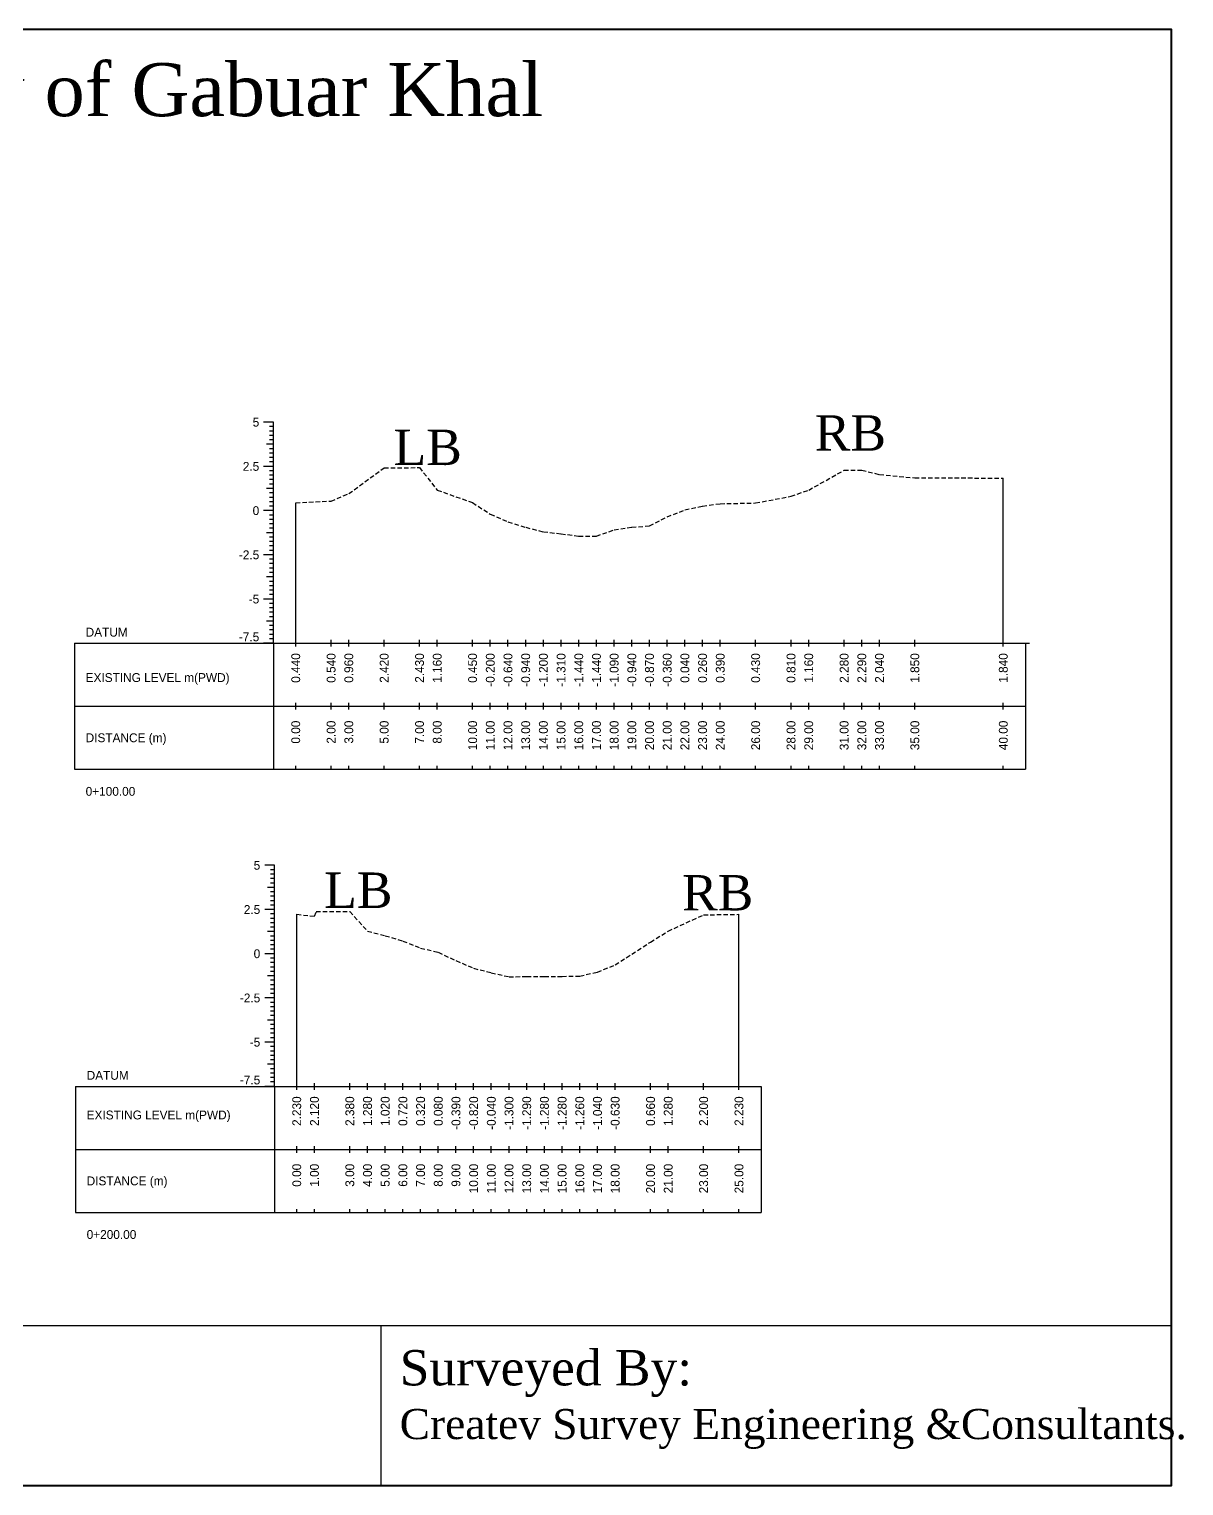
# Model space of a CAD drawing. Header units: inches. Extents: x 2552 to 3818, y -1499 to -1059.
# Drawn here: x 2638 to 2703.3, y -1141.6 to -1059.2 of the extents above; entities that cross this region are included whole.
import ezdxf
from ezdxf.enums import TextEntityAlignment as Align

# ---------------------------------------------------------------- set-up
doc = ezdxf.new("R2010")
doc.units = ezdxf.units.IN
doc.header["$MEASUREMENT"] = 0
doc.linetypes.add('HIDDEN', pattern=[0.375, 0.25, -0.125])
doc.layers.add('CS_Drawing', color=7, linetype='Continuous')
doc.layers.add('GL', color=3, linetype='HIDDEN')
doc.styles.add('romans', font='romans.shx')

msp = doc.modelspace()

# ---------------------------------------------------------------- linework, layer by layer
at = {"color": 4, "lineweight": 40}
msp.add_lwpolyline([(2552.235, -1059.239), (2702.575, -1059.239), (2702.575, -1141.608), (2552.235, -1141.608)], close=True, dxfattribs=at)
for points in [[(2702.575, -1059.239), (2702.575, -1141.608)], [(2552.235, -1132.531), (2702.575, -1132.531)], [(2657.884, -1132.531), (2657.884, -1141.608)]]:
    msp.add_lwpolyline(points)
at = {"layer": 'CS_Drawing'}
for p, q in [((2651.829, -1081.463), (2651.267, -1081.463)), ((2651.829, -1081.463), (2651.436, -1081.463)), ((2651.829, -1081.463), (2651.604, -1081.463)), ((2651.829, -1093.963), (2651.829, -1081.463)), ((2651.829, -1081.713), (2651.604, -1081.713)), ((2651.829, -1081.963), (2651.604, -1081.963)), ((2651.829, -1082.213), (2651.604, -1082.213)), ((2651.829, -1082.713), (2651.436, -1082.713)), ((2651.829, -1082.463), (2651.604, -1082.463)), ((2651.829, -1082.713), (2651.604, -1082.713)), ((2651.829, -1082.963), (2651.604, -1082.963)), ((2651.829, -1083.963), (2651.267, -1083.963)), ((2651.829, -1083.963), (2651.436, -1083.963)), ((2651.829, -1083.213), (2651.604, -1083.213)), ((2651.829, -1083.463), (2651.604, -1083.463)), ((2651.829, -1083.713), (2651.604, -1083.713)), ((2651.829, -1083.963), (2651.604, -1083.963)), ((2651.829, -1084.213), (2651.604, -1084.213)), ((2651.829, -1084.463), (2651.604, -1084.463)), ((2651.829, -1084.713), (2651.604, -1084.713)), ((2693.079, -1093.963), (2693.079, -1084.623)), ((2651.829, -1085.213), (2651.436, -1085.213)), ((2651.829, -1084.963), (2651.604, -1084.963)), ((2651.829, -1085.213), (2651.604, -1085.213)), ((2651.829, -1085.463), (2651.604, -1085.463)), ((2651.829, -1085.713), (2651.604, -1085.713)), ((2651.829, -1085.963), (2651.604, -1085.963)), ((2651.829, -1086.213), (2651.604, -1086.213)), ((2653.079, -1093.963), (2653.079, -1086.023)), ((2651.829, -1086.463), (2651.267, -1086.463)), ((2651.829, -1086.463), (2651.436, -1086.463)), ((2651.829, -1086.463), (2651.604, -1086.463)), ((2651.829, -1086.713), (2651.604, -1086.713)), ((2651.829, -1086.963), (2651.604, -1086.963)), ((2651.829, -1087.213), (2651.604, -1087.213)), ((2651.829, -1087.713), (2651.436, -1087.713)), ((2651.829, -1087.463), (2651.604, -1087.463)), ((2651.829, -1087.713), (2651.604, -1087.713)), ((2651.829, -1087.963), (2651.604, -1087.963)), ((2651.829, -1088.213), (2651.604, -1088.213)), ((2651.829, -1088.463), (2651.604, -1088.463)), ((2651.829, -1088.713), (2651.604, -1088.713)), ((2651.829, -1088.963), (2651.267, -1088.963)), ((2651.829, -1088.963), (2651.436, -1088.963)), ((2651.829, -1088.963), (2651.604, -1088.963)), ((2651.829, -1089.213), (2651.604, -1089.213)), ((2651.829, -1089.463), (2651.604, -1089.463)), ((2651.829, -1089.713), (2651.604, -1089.713)), ((2651.829, -1090.213), (2651.436, -1090.213)), ((2651.829, -1089.963), (2651.604, -1089.963)), ((2651.829, -1090.213), (2651.604, -1090.213)), ((2651.829, -1090.463), (2651.604, -1090.463)), ((2651.829, -1090.713), (2651.604, -1090.713)), ((2651.829, -1090.963), (2651.604, -1090.963)), ((2651.829, -1091.213), (2651.604, -1091.213)), ((2651.829, -1091.463), (2651.267, -1091.463)), ((2651.829, -1091.463), (2651.436, -1091.463)), ((2651.829, -1091.463), (2651.604, -1091.463)), ((2651.829, -1091.713), (2651.604, -1091.713)), ((2651.829, -1091.963), (2651.604, -1091.963)), ((2651.829, -1092.713), (2651.436, -1092.713)), ((2651.829, -1092.213), (2651.604, -1092.213)), ((2651.829, -1092.463), (2651.604, -1092.463)), ((2651.829, -1092.713), (2651.604, -1092.713)), ((2651.829, -1092.963), (2651.604, -1092.963)), ((2651.829, -1093.213), (2651.604, -1093.213)), ((2651.829, -1093.463), (2651.604, -1093.463)), ((2651.829, -1093.713), (2651.604, -1093.713)), ((2653.079, -1094.151), (2653.079, -1093.776)), ((2655.079, -1094.151), (2655.079, -1093.776)), ((2656.079, -1094.151), (2656.079, -1093.776)), ((2658.079, -1094.151), (2658.079, -1093.776)), ((2660.079, -1094.151), (2660.079, -1093.776)), ((2661.079, -1094.151), (2661.079, -1093.776)), ((2663.079, -1094.151), (2663.079, -1093.776)), ((2664.079, -1094.151), (2664.079, -1093.776)), ((2665.079, -1094.151), (2665.079, -1093.776)), ((2666.079, -1094.151), (2666.079, -1093.776)), ((2667.079, -1094.151), (2667.079, -1093.776)), ((2668.079, -1094.151), (2668.079, -1093.776)), ((2669.079, -1094.151), (2669.079, -1093.776)), ((2670.079, -1094.151), (2670.079, -1093.776)), ((2671.079, -1094.151), (2671.079, -1093.776)), ((2672.079, -1094.151), (2672.079, -1093.776)), ((2673.079, -1094.151), (2673.079, -1093.776)), ((2674.079, -1094.151), (2674.079, -1093.776)), ((2675.079, -1094.151), (2675.079, -1093.776)), ((2676.079, -1094.151), (2676.079, -1093.776)), ((2677.079, -1094.151), (2677.079, -1093.776)), ((2679.079, -1094.151), (2679.079, -1093.776)), ((2681.079, -1094.151), (2681.079, -1093.776)), ((2682.079, -1094.151), (2682.079, -1093.776)), ((2684.079, -1094.151), (2684.079, -1093.776)), ((2685.079, -1094.151), (2685.079, -1093.776)), ((2686.079, -1094.151), (2686.079, -1093.776)), ((2688.079, -1094.151), (2688.079, -1093.776)), ((2693.079, -1094.151), (2693.079, -1093.776)), ((2640.579, -1093.963), (2651.829, -1093.963)), ((2640.579, -1093.963), (2640.579, -1101.088)), ((2651.829, -1093.963), (2651.267, -1093.963)), ((2651.829, -1093.963), (2651.436, -1093.963)), ((2651.829, -1093.963), (2651.604, -1093.963)), ((2651.829, -1093.963), (2694.329, -1093.963)), ((2651.829, -1093.963), (2651.829, -1101.088)), ((2694.329, -1093.963), (2694.554, -1093.963)), ((2694.329, -1093.963), (2694.329, -1101.088)), ((2640.579, -1097.526), (2651.829, -1097.526)), ((2651.829, -1097.526), (2694.329, -1097.526)), ((2651.829, -1097.526), (2694.329, -1097.526)), ((2653.079, -1097.713), (2653.079, -1097.338)), ((2655.079, -1097.713), (2655.079, -1097.338)), ((2656.079, -1097.713), (2656.079, -1097.338)), ((2658.079, -1097.713), (2658.079, -1097.338)), ((2660.079, -1097.713), (2660.079, -1097.338)), ((2661.079, -1097.713), (2661.079, -1097.338)), ((2663.079, -1097.713), (2663.079, -1097.338)), ((2664.079, -1097.713), (2664.079, -1097.338)), ((2665.079, -1097.713), (2665.079, -1097.338)), ((2666.079, -1097.713), (2666.079, -1097.338)), ((2667.079, -1097.713), (2667.079, -1097.338)), ((2668.079, -1097.713), (2668.079, -1097.338)), ((2669.079, -1097.713), (2669.079, -1097.338)), ((2670.079, -1097.713), (2670.079, -1097.338)), ((2671.079, -1097.713), (2671.079, -1097.338)), ((2672.079, -1097.713), (2672.079, -1097.338)), ((2673.079, -1097.713), (2673.079, -1097.338)), ((2674.079, -1097.713), (2674.079, -1097.338)), ((2675.079, -1097.713), (2675.079, -1097.338)), ((2676.079, -1097.713), (2676.079, -1097.338)), ((2677.079, -1097.713), (2677.079, -1097.338)), ((2679.079, -1097.713), (2679.079, -1097.338)), ((2681.079, -1097.713), (2681.079, -1097.338)), ((2682.079, -1097.713), (2682.079, -1097.338)), ((2684.079, -1097.713), (2684.079, -1097.338)), ((2685.079, -1097.713), (2685.079, -1097.338)), ((2686.079, -1097.713), (2686.079, -1097.338)), ((2688.079, -1097.713), (2688.079, -1097.338)), ((2693.079, -1097.713), (2693.079, -1097.338)), ((2640.579, -1101.088), (2651.829, -1101.088)), ((2651.829, -1101.088), (2694.329, -1101.088)), ((2653.079, -1101.088), (2653.079, -1100.901)), ((2655.079, -1101.088), (2655.079, -1100.901)), ((2656.079, -1101.088), (2656.079, -1100.901)), ((2658.079, -1101.088), (2658.079, -1100.901)), ((2660.079, -1101.088), (2660.079, -1100.901)), ((2661.079, -1101.088), (2661.079, -1100.901)), ((2663.079, -1101.088), (2663.079, -1100.901)), ((2664.079, -1101.088), (2664.079, -1100.901)), ((2665.079, -1101.088), (2665.079, -1100.901)), ((2666.079, -1101.088), (2666.079, -1100.901)), ((2667.079, -1101.088), (2667.079, -1100.901)), ((2668.079, -1101.088), (2668.079, -1100.901)), ((2669.079, -1101.088), (2669.079, -1100.901)), ((2670.079, -1101.088), (2670.079, -1100.901)), ((2671.079, -1101.088), (2671.079, -1100.901)), ((2672.079, -1101.088), (2672.079, -1100.901)), ((2673.079, -1101.088), (2673.079, -1100.901)), ((2674.079, -1101.088), (2674.079, -1100.901)), ((2675.079, -1101.088), (2675.079, -1100.901)), ((2676.079, -1101.088), (2676.079, -1100.901)), ((2677.079, -1101.088), (2677.079, -1100.901)), ((2679.079, -1101.088), (2679.079, -1100.901)), ((2681.079, -1101.088), (2681.079, -1100.901)), ((2682.079, -1101.088), (2682.079, -1100.901)), ((2684.079, -1101.088), (2684.079, -1100.901)), ((2685.079, -1101.088), (2685.079, -1100.901)), ((2686.079, -1101.088), (2686.079, -1100.901)), ((2688.079, -1101.088), (2688.079, -1100.901)), ((2693.079, -1101.088), (2693.079, -1100.901)), ((2651.887, -1106.52), (2651.324, -1106.52)), ((2651.887, -1106.52), (2651.493, -1106.52)), ((2651.887, -1106.52), (2651.662, -1106.52)), ((2651.887, -1106.77), (2651.662, -1106.77)), ((2651.887, -1107.02), (2651.662, -1107.02)), ((2651.887, -1119.02), (2651.887, -1106.52)), ((2651.887, -1107.77), (2651.493, -1107.77)), ((2651.887, -1107.27), (2651.662, -1107.27)), ((2651.887, -1107.52), (2651.662, -1107.52)), ((2651.887, -1107.77), (2651.662, -1107.77)), ((2651.887, -1108.02), (2651.662, -1108.02)), ((2651.887, -1108.27), (2651.662, -1108.27)), ((2651.887, -1108.52), (2651.662, -1108.52)), ((2651.887, -1109.02), (2651.324, -1109.02)), ((2651.887, -1109.02), (2651.493, -1109.02)), ((2651.887, -1108.77), (2651.662, -1108.77)), ((2651.887, -1109.02), (2651.662, -1109.02)), ((2651.887, -1109.27), (2651.662, -1109.27)), ((2653.137, -1119.02), (2653.137, -1109.29)), ((2678.137, -1119.02), (2678.137, -1109.29)), ((2651.887, -1110.27), (2651.493, -1110.27)), ((2651.887, -1109.52), (2651.662, -1109.52)), ((2651.887, -1109.77), (2651.662, -1109.77)), ((2651.887, -1110.02), (2651.662, -1110.02)), ((2651.887, -1110.27), (2651.662, -1110.27)), ((2651.887, -1110.52), (2651.662, -1110.52)), ((2651.887, -1110.77), (2651.662, -1110.77)), ((2651.887, -1111.02), (2651.662, -1111.02)), ((2651.887, -1111.52), (2651.324, -1111.52)), ((2651.887, -1111.52), (2651.493, -1111.52)), ((2651.887, -1111.27), (2651.662, -1111.27)), ((2651.887, -1111.52), (2651.662, -1111.52)), ((2651.887, -1111.77), (2651.662, -1111.77)), ((2651.887, -1112.77), (2651.493, -1112.77)), ((2651.887, -1112.02), (2651.662, -1112.02)), ((2651.887, -1112.27), (2651.662, -1112.27)), ((2651.887, -1112.52), (2651.662, -1112.52)), ((2651.887, -1112.77), (2651.662, -1112.77)), ((2651.887, -1113.02), (2651.662, -1113.02)), ((2651.887, -1113.27), (2651.662, -1113.27)), ((2651.887, -1113.52), (2651.662, -1113.52)), ((2651.887, -1114.02), (2651.324, -1114.02)), ((2651.887, -1114.02), (2651.493, -1114.02)), ((2651.887, -1113.77), (2651.662, -1113.77)), ((2651.887, -1114.02), (2651.662, -1114.02)), ((2651.887, -1114.27), (2651.662, -1114.27)), ((2651.887, -1115.27), (2651.493, -1115.27)), ((2651.887, -1114.52), (2651.662, -1114.52)), ((2651.887, -1114.77), (2651.662, -1114.77)), ((2651.887, -1115.02), (2651.662, -1115.02)), ((2651.887, -1115.27), (2651.662, -1115.27)), ((2651.887, -1115.52), (2651.662, -1115.52)), ((2651.887, -1115.77), (2651.662, -1115.77)), ((2651.887, -1116.02), (2651.662, -1116.02)), ((2651.887, -1116.52), (2651.324, -1116.52)), ((2651.887, -1116.52), (2651.493, -1116.52)), ((2651.887, -1116.27), (2651.662, -1116.27)), ((2651.887, -1116.52), (2651.662, -1116.52)), ((2651.887, -1116.77), (2651.662, -1116.77)), ((2651.887, -1117.02), (2651.662, -1117.02)), ((2651.887, -1117.27), (2651.662, -1117.27)), ((2651.887, -1117.52), (2651.662, -1117.52)), ((2651.887, -1117.77), (2651.493, -1117.77)), ((2651.887, -1117.77), (2651.662, -1117.77)), ((2651.887, -1118.02), (2651.662, -1118.02)), ((2651.887, -1118.27), (2651.662, -1118.27)), ((2651.887, -1118.52), (2651.662, -1118.52)), ((2640.637, -1119.02), (2651.887, -1119.02)), ((2640.637, -1119.02), (2640.637, -1126.145)), ((2651.887, -1119.02), (2651.324, -1119.02)), ((2651.887, -1119.02), (2651.493, -1119.02)), ((2651.887, -1118.77), (2651.662, -1118.77)), ((2651.887, -1119.02), (2651.662, -1119.02)), ((2651.887, -1119.02), (2679.387, -1119.02)), ((2651.887, -1119.02), (2651.887, -1126.145)), ((2653.137, -1119.208), (2653.137, -1118.833)), ((2654.137, -1119.208), (2654.137, -1118.833)), ((2656.137, -1119.208), (2656.137, -1118.833)), ((2657.137, -1119.208), (2657.137, -1118.833)), ((2658.137, -1119.208), (2658.137, -1118.833)), ((2659.137, -1119.208), (2659.137, -1118.833)), ((2660.137, -1119.208), (2660.137, -1118.833)), ((2661.137, -1119.208), (2661.137, -1118.833)), ((2662.137, -1119.208), (2662.137, -1118.833)), ((2663.137, -1119.208), (2663.137, -1118.833)), ((2664.137, -1119.208), (2664.137, -1118.833)), ((2665.137, -1119.208), (2665.137, -1118.833)), ((2666.137, -1119.208), (2666.137, -1118.833)), ((2667.137, -1119.208), (2667.137, -1118.833)), ((2668.137, -1119.208), (2668.137, -1118.833)), ((2669.137, -1119.208), (2669.137, -1118.833)), ((2670.137, -1119.208), (2670.137, -1118.833)), ((2671.137, -1119.208), (2671.137, -1118.833)), ((2673.137, -1119.208), (2673.137, -1118.833)), ((2674.137, -1119.208), (2674.137, -1118.833)), ((2676.137, -1119.208), (2676.137, -1118.833)), ((2678.137, -1119.208), (2678.137, -1118.833)), ((2679.387, -1119.02), (2679.387, -1126.145)), ((2640.637, -1122.583), (2651.887, -1122.583)), ((2651.887, -1122.583), (2679.387, -1122.583)), ((2651.887, -1122.583), (2679.387, -1122.583)), ((2653.137, -1122.77), (2653.137, -1122.395)), ((2654.137, -1122.77), (2654.137, -1122.395)), ((2656.137, -1122.77), (2656.137, -1122.395)), ((2657.137, -1122.77), (2657.137, -1122.395)), ((2658.137, -1122.77), (2658.137, -1122.395)), ((2659.137, -1122.77), (2659.137, -1122.395)), ((2660.137, -1122.77), (2660.137, -1122.395)), ((2661.137, -1122.77), (2661.137, -1122.395)), ((2662.137, -1122.77), (2662.137, -1122.395)), ((2663.137, -1122.77), (2663.137, -1122.395)), ((2664.137, -1122.77), (2664.137, -1122.395)), ((2665.137, -1122.77), (2665.137, -1122.395)), ((2666.137, -1122.77), (2666.137, -1122.395)), ((2667.137, -1122.77), (2667.137, -1122.395)), ((2668.137, -1122.77), (2668.137, -1122.395)), ((2669.137, -1122.77), (2669.137, -1122.395)), ((2670.137, -1122.77), (2670.137, -1122.395)), ((2671.137, -1122.77), (2671.137, -1122.395)), ((2673.137, -1122.77), (2673.137, -1122.395)), ((2674.137, -1122.77), (2674.137, -1122.395)), ((2676.137, -1122.77), (2676.137, -1122.395)), ((2678.137, -1122.77), (2678.137, -1122.395)), ((2653.137, -1126.145), (2653.137, -1125.958)), ((2654.137, -1126.145), (2654.137, -1125.958)), ((2656.137, -1126.145), (2656.137, -1125.958)), ((2657.137, -1126.145), (2657.137, -1125.958)), ((2658.137, -1126.145), (2658.137, -1125.958)), ((2659.137, -1126.145), (2659.137, -1125.958)), ((2660.137, -1126.145), (2660.137, -1125.958)), ((2661.137, -1126.145), (2661.137, -1125.958)), ((2662.137, -1126.145), (2662.137, -1125.958)), ((2663.137, -1126.145), (2663.137, -1125.958)), ((2664.137, -1126.145), (2664.137, -1125.958)), ((2665.137, -1126.145), (2665.137, -1125.958)), ((2666.137, -1126.145), (2666.137, -1125.958)), ((2667.137, -1126.145), (2667.137, -1125.958)), ((2668.137, -1126.145), (2668.137, -1125.958)), ((2669.137, -1126.145), (2669.137, -1125.958)), ((2670.137, -1126.145), (2670.137, -1125.958)), ((2671.137, -1126.145), (2671.137, -1125.958)), ((2673.137, -1126.145), (2673.137, -1125.958)), ((2674.137, -1126.145), (2674.137, -1125.958)), ((2676.137, -1126.145), (2676.137, -1125.958)), ((2678.137, -1126.145), (2678.137, -1125.958)), ((2640.637, -1126.145), (2651.887, -1126.145)), ((2651.887, -1126.145), (2679.387, -1126.145))]:
    msp.add_line(p, q, dxfattribs=at)
at = {"layer": 'GL'}
for points in [[(2653.079, -1086.023), (2655.079, -1085.923), (2656.079, -1085.503), (2658.079, -1084.043), (2660.079, -1084.033), (2661.079, -1085.303), (2663.079, -1086.013), (2664.079, -1086.663), (2665.079, -1087.103), (2666.079, -1087.403), (2667.079, -1087.663), (2668.079, -1087.773), (2669.079, -1087.903), (2670.079, -1087.903), (2671.079, -1087.553), (2672.079, -1087.403), (2673.079, -1087.333), (2674.079, -1086.823), (2675.079, -1086.423), (2676.079, -1086.203), (2677.079, -1086.073), (2679.079, -1086.033), (2681.079, -1085.653), (2682.079, -1085.303), (2684.079, -1084.183), (2685.079, -1084.173), (2686.079, -1084.423), (2688.079, -1084.613), (2693.079, -1084.623)], [(2653.137, -1109.29), (2654.137, -1109.4), (2654.237, -1109.14), (2656.137, -1109.14), (2657.137, -1110.24), (2658.137, -1110.5), (2659.137, -1110.8), (2660.137, -1111.2), (2661.137, -1111.44), (2662.137, -1111.91), (2663.137, -1112.34), (2664.137, -1112.597), (2665.137, -1112.82), (2666.137, -1112.81), (2667.137, -1112.8), (2668.137, -1112.8), (2669.137, -1112.78), (2670.137, -1112.56), (2671.137, -1112.15), (2673.137, -1110.86), (2674.137, -1110.24), (2676.137, -1109.32), (2678.137, -1109.29)]]:
    msp.add_lwpolyline(points, dxfattribs=at)

# ---------------------------------------------------------------- texts
at = {"attachment_point": 1, "style": 'romans'}
for s, insert, char_height, width in [('{\\fTimes New Roman|b0|i0|c0|p18;Cross Section Survey of Gabuar Khal ,Polder-15.}', (2598.736, -1061.159), 3, 72.28365), ('{\\fTimes New Roman|b0|i0|c0|p18;RB}', (2682.42, -1081.07), 2, 204.37328), ('{\\fTimes New Roman|b0|i0|c0|p18;LB}', (2658.613, -1081.886), 2, 204.37328), ('{\\fTimes New Roman|b0|i0|c0|p18;LB}', (2654.692, -1106.926), 2, 204.37328), ('{\\fTimes New Roman|b0|i0|c0|p18;RB}', (2674.916, -1107.071), 2, 204.37328), ('{\\fTimes New Roman|b0|i0|c0|p18;Surveyed By:                                     \\H0.85x;Createv Survey Engineering &Consultants.}', (2658.957, -1133.928), 2, 45.21931)]:
    msp.add_mtext(s, dxfattribs=dict(at, insert=insert, char_height=char_height, width=width))
at = {"layer": 'CS_Drawing'}
for s, p in [('5', (2651.017, -1081.463)), ('2.5', (2651.017, -1083.963)), ('0', (2651.017, -1086.463)), ('-2.5', (2651.017, -1088.963)), ('-5', (2651.017, -1091.463)), ('5', (2651.074, -1106.52)), ('2.5', (2651.074, -1109.02)), ('0', (2651.074, -1111.52)), ('-2.5', (2651.074, -1114.02)), ('-5', (2651.074, -1116.52))]:
    msp.add_text(s, height=0.5, dxfattribs=at).set_placement(p, align=Align.MIDDLE_RIGHT)
for s, p in [('DATUM', (2641.204, -1093.338)), ('EXISTING LEVEL m(PWD)', (2641.204, -1095.904)), ('DISTANCE (m)', (2641.204, -1099.307)), ('0+100.00', (2641.204, -1102.338)), ('DATUM', (2641.262, -1118.395)), ('EXISTING LEVEL m(PWD)', (2641.262, -1120.637)), ('DISTANCE (m)', (2641.262, -1124.364)), ('0+200.00', (2641.262, -1127.395))]:
    msp.add_text(s, height=0.5, dxfattribs=at).set_placement(p, align=Align.MIDDLE_LEFT)
for p in [(2651.017, -1093.851), (2651.074, -1118.908)]:
    msp.add_text('-7.5', height=0.5, dxfattribs=at).set_placement(p, align=Align.RIGHT)
for s, p in [('0.440', (2653.079, -1094.526)), ('0.540', (2655.079, -1094.526)), ('0.960', (2656.079, -1094.526)), ('2.420', (2658.079, -1094.526)), ('2.430', (2660.079, -1094.526)), ('1.160', (2661.079, -1094.526)), ('0.450', (2663.079, -1094.526)), ('-0.200', (2664.079, -1094.526)), ('-0.640', (2665.079, -1094.526)), ('-0.940', (2666.079, -1094.526)), ('-1.200', (2667.079, -1094.526)), ('-1.310', (2668.079, -1094.526)), ('-1.440', (2669.079, -1094.526)), ('-1.440', (2670.079, -1094.526)), ('-1.090', (2671.079, -1094.526)), ('-0.940', (2672.079, -1094.526)), ('-0.870', (2673.079, -1094.526)), ('-0.360', (2674.079, -1094.526)), ('0.040', (2675.079, -1094.526)), ('0.260', (2676.079, -1094.526)), ('0.390', (2677.079, -1094.526)), ('0.430', (2679.079, -1094.526)), ('0.810', (2681.079, -1094.526)), ('1.160', (2682.079, -1094.526)), ('2.280', (2684.079, -1094.526)), ('2.290', (2685.079, -1094.526)), ('2.040', (2686.079, -1094.526)), ('1.850', (2688.079, -1094.526)), ('1.840', (2693.079, -1094.526)), ('0.00', (2653.079, -1098.338)), ('2.00', (2655.079, -1098.338)), ('3.00', (2656.079, -1098.338)), ('5.00', (2658.079, -1098.338)), ('7.00', (2660.079, -1098.338)), ('8.00', (2661.079, -1098.338)), ('10.00', (2663.079, -1098.338)), ('11.00', (2664.079, -1098.338)), ('12.00', (2665.079, -1098.338)), ('13.00', (2666.079, -1098.338)), ('14.00', (2667.079, -1098.338)), ('15.00', (2668.079, -1098.338)), ('16.00', (2669.079, -1098.338)), ('17.00', (2670.079, -1098.338)), ('18.00', (2671.079, -1098.338)), ('19.00', (2672.079, -1098.338)), ('20.00', (2673.079, -1098.338)), ('21.00', (2674.079, -1098.338)), ('22.00', (2675.079, -1098.338)), ('23.00', (2676.079, -1098.338)), ('24.00', (2677.079, -1098.338)), ('26.00', (2679.079, -1098.338)), ('28.00', (2681.079, -1098.338)), ('29.00', (2682.079, -1098.338)), ('31.00', (2684.079, -1098.338)), ('32.00', (2685.079, -1098.338)), ('33.00', (2686.079, -1098.338)), ('35.00', (2688.079, -1098.338)), ('40.00', (2693.079, -1098.338)), ('2.230', (2653.137, -1119.583)), ('2.120', (2654.137, -1119.583)), ('2.380', (2656.137, -1119.583)), ('1.280', (2657.137, -1119.583)), ('1.020', (2658.137, -1119.583)), ('0.720', (2659.137, -1119.583)), ('0.320', (2660.137, -1119.583)), ('0.080', (2661.137, -1119.583)), ('-0.390', (2662.137, -1119.583)), ('-0.820', (2663.137, -1119.583)), ('-0.040', (2664.137, -1119.583)), ('-1.300', (2665.137, -1119.583)), ('-1.290', (2666.137, -1119.583)), ('-1.280', (2667.137, -1119.583)), ('-1.280', (2668.137, -1119.583)), ('-1.260', (2669.137, -1119.583)), ('-1.040', (2670.137, -1119.583)), ('-0.630', (2671.137, -1119.583)), ('0.660', (2673.137, -1119.583)), ('1.280', (2674.137, -1119.583)), ('2.200', (2676.137, -1119.583)), ('2.230', (2678.137, -1119.583)), ('0.00', (2653.137, -1123.395)), ('1.00', (2654.137, -1123.395)), ('3.00', (2656.137, -1123.395)), ('4.00', (2657.137, -1123.395)), ('5.00', (2658.137, -1123.395)), ('6.00', (2659.137, -1123.395)), ('7.00', (2660.137, -1123.395)), ('8.00', (2661.137, -1123.395)), ('9.00', (2662.137, -1123.395)), ('10.00', (2663.137, -1123.395)), ('11.00', (2664.137, -1123.395)), ('12.00', (2665.137, -1123.395)), ('13.00', (2666.137, -1123.395)), ('14.00', (2667.137, -1123.395)), ('15.00', (2668.137, -1123.395)), ('16.00', (2669.137, -1123.395)), ('17.00', (2670.137, -1123.395)), ('18.00', (2671.137, -1123.395)), ('20.00', (2673.137, -1123.395)), ('21.00', (2674.137, -1123.395)), ('23.00', (2676.137, -1123.395)), ('25.00', (2678.137, -1123.395))]:
    msp.add_text(s, height=0.5, rotation=90, dxfattribs=at).set_placement(p, align=Align.MIDDLE_RIGHT)

doc.saveas('drawing.dxf')
